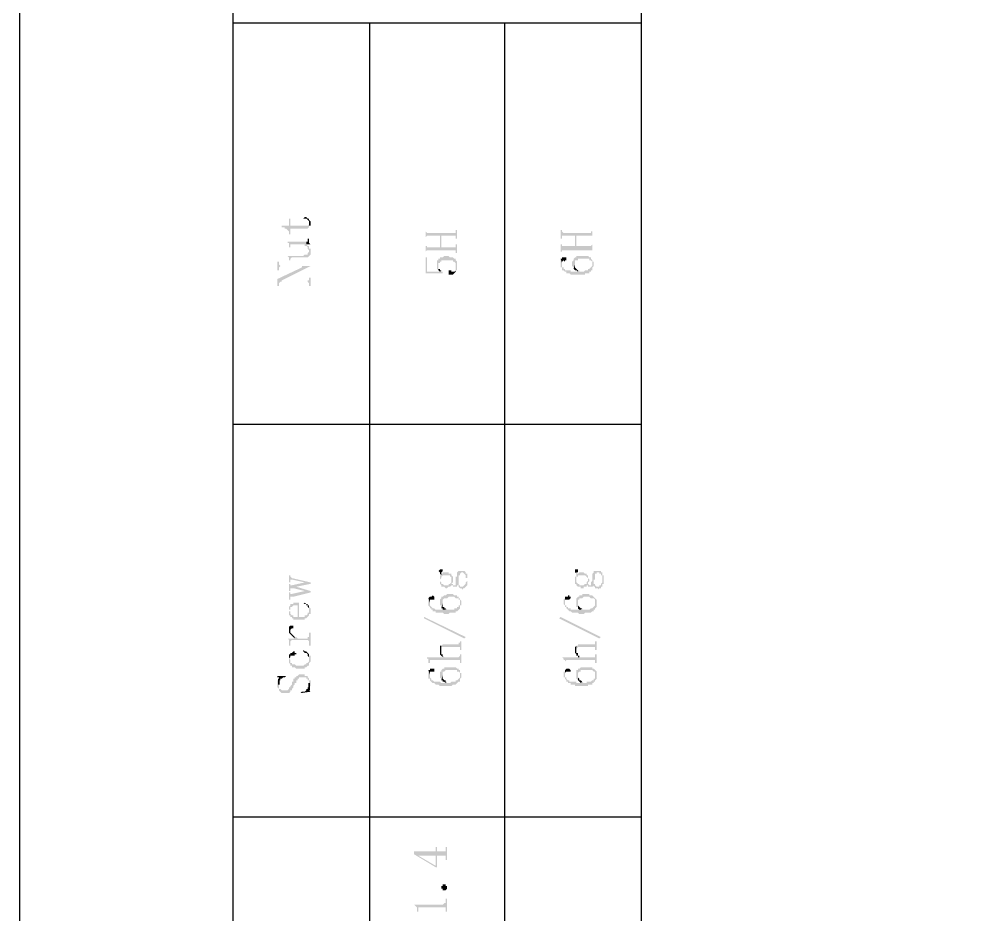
# Model space of a CAD drawing. Header units: millimetres. Extents: x 1399 to 2555, y 1196 to 1555.
# Drawn here: x 1666.65 to 1697.02, y 1414.84 to 1442.93 of the extents above; entities that cross this region are included whole.
import ezdxf

# ---------------------------------------------------------------- set-up
doc = ezdxf.new("R2010")
doc.units = ezdxf.units.MM

msp = doc.modelspace()

# ---------------------------------------------------------------- hatches: boundary and pattern name
at = {"transparency": 33554559}
for points in [[(1674.8906, 1436.45703), (1674.8906, 1436.4119), (1674.98087, 1436.4119), (1674.98087, 1436.36676), (1675.026, 1436.36676), (1675.07113, 1436.32163), (1675.07113, 1436.32163), (1675.11626, 1436.2765), (1675.11626, 1436.18624), (1675.16139, 1436.18624), (1675.16139, 1436.36676), (1675.70298, 1436.36676), (1675.74811, 1436.4119), (1675.74811, 1436.54729), (1675.74811, 1436.50216), (1675.74811, 1436.50216), (1675.70298, 1436.45703), (1675.16139, 1436.45703), (1675.16139, 1436.68269), (1675.11626, 1436.68269), (1675.11626, 1436.45703)], [(1675.56758, 1436.68269), (1675.65785, 1436.68269), (1675.70298, 1436.63756), (1675.70298, 1436.63756), (1675.74811, 1436.59242), (1675.74811, 1436.4119), (1675.74811, 1436.45703), (1675.79325, 1436.45703), (1675.79325, 1436.54729), (1675.79325, 1436.59242), (1675.74811, 1436.63756), (1675.74811, 1436.68269), (1675.70298, 1436.68269), (1675.65785, 1436.72782), (1675.61272, 1436.72782)], [(1679.40382, 1436.32163), (1679.40382, 1436.05084), (1679.40382, 1436.09597), (1679.40382, 1436.09597), (1679.44895, 1436.1411), (1679.85514, 1436.1411), (1679.85514, 1435.78005), (1679.90027, 1436.1411), (1680.35159, 1436.1411), (1680.35159, 1436.09597), (1680.35159, 1436.05084), (1680.39673, 1436.05084), (1680.39673, 1436.32163), (1680.35159, 1436.32163), (1680.35159, 1436.2765), (1680.35159, 1436.23137), (1679.44895, 1436.23137), (1679.40382, 1436.2765)], [(1683.64624, 1436.32163), (1683.64624, 1436.05084), (1683.69138, 1436.05084), (1683.69138, 1436.1411), (1684.09757, 1436.1411), (1684.09757, 1435.82518), (1684.1427, 1436.1411), (1684.63915, 1436.1411), (1684.63915, 1436.05084), (1684.63915, 1436.32163), (1684.63915, 1436.2765), (1684.59402, 1436.2765), (1684.59402, 1436.23137), (1683.73651, 1436.23137), (1683.69138, 1436.2765), (1683.69138, 1436.32163), (1683.69138, 1436.32163)], [(1675.65785, 1435.96057), (1675.65785, 1435.87031), (1675.79325, 1435.87031), (1675.74811, 1435.91544), (1675.74811, 1435.96057), (1675.74811, 1436.05084), (1675.70298, 1436.05084), (1675.70298, 1436.00571), (1675.70298, 1435.96057), (1675.70298, 1435.96057)], [(1679.40382, 1435.87031), (1679.40382, 1435.59952), (1679.40382, 1435.64465), (1679.40382, 1435.64465), (1679.44895, 1435.68978), (1680.35159, 1435.68978), (1680.35159, 1435.59952), (1680.39673, 1435.59952), (1680.39673, 1435.87031), (1680.35159, 1435.87031), (1680.35159, 1435.82518), (1680.35159, 1435.78005), (1679.90027, 1435.78005), (1679.90027, 1436.1411), (1679.85514, 1435.78005), (1679.44895, 1435.78005), (1679.44895, 1435.82518), (1679.40382, 1435.82518), (1679.40382, 1435.87031)], [(1683.64624, 1435.87031), (1683.64624, 1435.64465), (1683.69138, 1435.64465), (1683.69138, 1435.68978), (1684.63915, 1435.68978), (1684.63915, 1435.64465), (1684.63915, 1435.87031), (1684.63915, 1435.87031), (1684.59402, 1435.82518), (1684.1427, 1435.82518), (1684.1427, 1436.1411), (1684.09757, 1435.82518), (1683.69138, 1435.82518), (1683.69138, 1435.87031), (1683.69138, 1435.87031)], [(1675.07113, 1435.96057), (1675.07113, 1435.91544), (1675.11626, 1435.91544), (1675.11626, 1435.87031), (1675.11626, 1435.78005), (1675.16139, 1435.78005), (1675.16139, 1435.82518), (1675.16139, 1435.87031), (1675.61272, 1435.87031), (1675.61272, 1435.82518), (1675.65785, 1435.82518), (1675.70298, 1435.78005), (1675.70298, 1435.73491), (1675.70298, 1435.73491), (1675.74811, 1435.68978), (1675.74811, 1435.64465), (1675.74811, 1435.82518), (1675.70298, 1435.82518), (1675.65785, 1435.87031), (1675.65785, 1435.96057)], [(1675.07113, 1435.50925), (1675.07113, 1435.50925), (1675.11626, 1435.46412), (1675.11626, 1435.41899), (1675.11626, 1435.37386), (1675.16139, 1435.37386), (1675.16139, 1435.41899), (1675.16139, 1435.41899), (1675.20653, 1435.46412), (1675.70298, 1435.46412), (1675.74811, 1435.50925), (1675.74811, 1435.50925), (1675.79325, 1435.55438), (1675.79325, 1435.64465), (1675.79325, 1435.73491), (1675.74811, 1435.73491), (1675.74811, 1435.78005), (1675.74811, 1435.82518), (1675.74811, 1435.64465), (1675.74811, 1435.64465), (1675.70298, 1435.59952), (1675.70298, 1435.55438), (1675.61272, 1435.55438), (1675.56758, 1435.50925)], [(1679.40382, 1435.46412), (1679.40382, 1434.96767), (1679.94541, 1434.96767), (1679.94541, 1435.0128), (1679.90027, 1435.0128), (1679.90027, 1435.05793), (1679.85514, 1435.0128), (1679.44895, 1435.0128), (1679.44895, 1435.46412)], [(1679.76488, 1435.23846), (1679.76488, 1435.19333), (1679.76488, 1435.10306), (1679.76488, 1435.10306), (1679.81001, 1435.05793), (1679.81001, 1435.23846), (1679.81001, 1435.28359), (1679.85514, 1435.28359), (1679.85514, 1435.32872), (1679.90027, 1435.32872), (1679.90027, 1435.37386), (1680.26133, 1435.37386), (1680.26133, 1435.32872), (1680.30646, 1435.32872), (1680.35159, 1435.28359), (1680.35159, 1435.23846), (1680.35159, 1435.05793), (1680.39673, 1435.05793), (1680.39673, 1435.1482), (1680.39673, 1435.23846), (1680.39673, 1435.32872), (1680.39673, 1435.32872), (1680.35159, 1435.37386), (1680.35159, 1435.41899), (1680.30646, 1435.41899), (1680.26133, 1435.46412), (1680.17107, 1435.46412), (1680.12593, 1435.50925), (1679.99054, 1435.50925), (1679.94541, 1435.46412), (1679.85514, 1435.46412), (1679.85514, 1435.41899), (1679.81001, 1435.41899), (1679.81001, 1435.37386), (1679.76488, 1435.37386), (1679.76488, 1435.28359), (1679.76488, 1435.28359)], [(1683.64624, 1435.41899), (1683.69138, 1435.28359), (1683.69138, 1435.32872), (1683.69138, 1435.32872), (1683.73651, 1435.37386), (1683.73651, 1435.37386), (1683.78164, 1435.32872), (1683.78164, 1435.37386), (1683.82677, 1435.37386), (1683.82677, 1435.41899), (1683.82677, 1435.46412), (1683.69138, 1435.46412), (1683.69138, 1435.41899)], [(1683.64624, 1435.28359), (1683.64624, 1435.19333), (1683.64624, 1435.1482), (1683.69138, 1435.1482), (1683.69138, 1435.05793), (1683.73651, 1435.05793), (1683.78164, 1435.0128), (1683.82677, 1435.0128), (1683.82677, 1434.96767), (1683.91704, 1434.96767), (1683.96217, 1434.92253), (1684.41349, 1434.92253), (1684.41349, 1434.96767), (1684.54889, 1434.96767), (1684.54889, 1435.0128), (1684.59402, 1435.0128), (1684.59402, 1435.05793), (1684.63915, 1435.05793), (1684.63915, 1435.23846), (1684.63915, 1435.19333), (1684.63915, 1435.19333), (1684.59402, 1435.1482), (1684.59402, 1435.1482), (1684.54889, 1435.10306), (1684.50375, 1435.10306), (1684.50375, 1435.05793), (1684.41349, 1435.05793), (1684.36836, 1435.0128), (1684.23296, 1435.0128), (1684.23296, 1435.05793), (1684.18783, 1435.05793), (1684.18783, 1435.0128), (1683.96217, 1435.0128), (1683.96217, 1435.05793), (1683.78164, 1435.05793), (1683.78164, 1435.10306), (1683.73651, 1435.10306), (1683.73651, 1435.1482), (1683.69138, 1435.1482), (1683.69138, 1435.23846), (1683.69138, 1435.28359), (1683.64624, 1435.41899), (1683.64624, 1435.32872), (1683.64624, 1435.32872)], [(1684.0073, 1435.23846), (1684.0073, 1435.19333), (1684.0073, 1435.19333), (1684.05243, 1435.1482), (1684.05243, 1435.10306), (1684.05243, 1435.10306), (1684.09757, 1435.23846), (1684.09757, 1435.28359), (1684.09757, 1435.37386), (1684.18783, 1435.37386), (1684.18783, 1435.41899), (1684.54889, 1435.41899), (1684.54889, 1435.37386), (1684.59402, 1435.37386), (1684.63915, 1435.32872), (1684.63915, 1435.28359), (1684.63915, 1435.10306), (1684.63915, 1435.1482), (1684.68428, 1435.19333), (1684.68428, 1435.23846), (1684.68428, 1435.32872), (1684.63915, 1435.32872), (1684.63915, 1435.37386), (1684.63915, 1435.37386), (1684.59402, 1435.41899), (1684.59402, 1435.46412), (1684.54889, 1435.46412), (1684.50375, 1435.50925), (1684.1427, 1435.50925), (1684.1427, 1435.46412), (1684.09757, 1435.46412), (1684.05243, 1435.41899), (1684.05243, 1435.37386), (1684.0073, 1435.32872), (1684.0073, 1435.28359)], [(1674.75521, 1435.32872), (1674.75521, 1435.05793), (1674.80034, 1435.05793), (1674.80034, 1435.1482), (1674.80034, 1435.1482), (1674.84547, 1435.19333), (1675.52245, 1435.19333), (1675.52245, 1435.1482), (1675.79325, 1435.19333), (1674.84547, 1435.19333), (1674.80034, 1435.23846), (1674.80034, 1435.32872)], [(1674.75521, 1434.78714), (1674.75521, 1434.56148), (1674.80034, 1434.56148), (1674.80034, 1434.65174), (1674.80034, 1434.65174), (1674.84547, 1434.69687), (1674.8906, 1434.74201), (1675.79325, 1435.19333), (1675.52245, 1435.1482)], [(1679.81001, 1435.05793), (1679.81001, 1435.05793), (1679.85514, 1435.0128), (1679.85514, 1435.0128), (1679.90027, 1435.05793), (1679.85514, 1435.05793), (1679.85514, 1435.10306), (1679.81001, 1435.10306), (1679.81001, 1435.19333), (1679.81001, 1435.19333)], [(1680.12593, 1434.96767), (1680.12593, 1434.92253), (1680.26133, 1434.92253), (1680.30646, 1434.96767), (1680.30646, 1434.96767), (1680.35159, 1435.0128), (1680.35159, 1435.19333), (1680.35159, 1435.1482), (1680.35159, 1435.05793), (1680.35159, 1435.05793), (1680.30646, 1435.0128), (1680.2162, 1435.0128), (1680.2162, 1435.05793), (1680.12593, 1435.05793), (1680.12593, 1435.0128)], [(1684.05243, 1435.10306), (1684.09757, 1435.05793), (1684.1427, 1435.05793), (1684.18783, 1435.0128), (1684.18783, 1435.05793), (1684.18783, 1435.05793), (1684.1427, 1435.10306), (1684.1427, 1435.10306), (1684.09757, 1435.1482), (1684.09757, 1435.23846), (1684.09757, 1435.23846)], [(1674.84547, 1434.69687), (1675.70298, 1434.69687), (1675.74811, 1434.65174), (1675.74811, 1434.56148), (1675.79325, 1434.56148), (1675.79325, 1434.83227), (1675.74811, 1434.83227), (1675.74811, 1434.74201), (1675.70298, 1434.74201), (1675.70298, 1434.69687), (1674.8906, 1434.69687), (1674.8906, 1434.74201)], [(1675.11626, 1425.48991), (1675.11626, 1425.26425), (1675.16139, 1425.26425), (1675.16139, 1425.30938), (1675.16139, 1425.35451), (1675.20653, 1425.35451), (1675.61272, 1425.26425), (1675.61272, 1425.26425), (1675.79325, 1425.21912), (1675.79325, 1425.26425), (1675.20653, 1425.39965), (1675.20653, 1425.39965), (1675.16139, 1425.44478), (1675.16139, 1425.48991)], [(1679.81001, 1425.62531), (1679.81001, 1425.62531), (1679.85514, 1425.58017), (1679.85514, 1425.53504), (1679.90027, 1425.48991), (1679.90027, 1425.58017), (1679.90027, 1425.58017), (1679.94541, 1425.62531), (1679.94541, 1425.67044), (1679.85514, 1425.67044)], [(1679.85514, 1425.21912), (1679.90027, 1425.17398), (1679.90027, 1425.12885), (1679.99054, 1425.12885), (1680.03567, 1425.08372), (1680.0808, 1425.08372), (1680.12593, 1425.12885), (1680.17107, 1425.12885), (1680.2162, 1425.17398), (1680.26133, 1425.17398), (1680.26133, 1425.12885), (1680.39673, 1425.12885), (1680.39673, 1425.17398), (1680.44186, 1425.17398), (1680.44186, 1425.12885), (1680.44186, 1425.12885), (1680.48699, 1425.08372), (1680.53212, 1425.08372), (1680.57726, 1425.03859), (1680.57726, 1425.08372), (1680.62239, 1425.08372), (1680.66752, 1425.12885), (1680.66752, 1425.12885), (1680.71265, 1425.17398), (1680.71265, 1425.21912), (1680.71265, 1425.35451), (1680.71265, 1425.39965), (1680.71265, 1425.48991), (1680.71265, 1425.53504), (1680.71265, 1425.35451), (1680.71265, 1425.30938), (1680.66752, 1425.26425), (1680.66752, 1425.21912), (1680.66752, 1425.21912), (1680.62239, 1425.17398), (1680.62239, 1425.17398), (1680.57726, 1425.12885), (1680.48699, 1425.12885), (1680.48699, 1425.17398), (1680.44186, 1425.17398), (1680.44186, 1425.21912), (1680.44186, 1425.62531), (1680.39673, 1425.58017), (1680.39673, 1425.48991), (1680.39673, 1425.44478), (1680.35159, 1425.44478), (1680.35159, 1425.35451), (1680.35159, 1425.30938), (1680.35159, 1425.21912), (1680.35159, 1425.17398), (1680.26133, 1425.17398), (1680.26133, 1425.21912), (1680.2162, 1425.21912), (1680.2162, 1425.35451), (1680.2162, 1425.30938), (1680.2162, 1425.26425), (1680.2162, 1425.26425), (1680.17107, 1425.21912), (1680.12593, 1425.21912), (1680.12593, 1425.17398), (1679.99054, 1425.17398), (1679.94541, 1425.21912), (1679.90027, 1425.21912), (1679.90027, 1425.26425), (1679.90027, 1425.26425), (1679.85514, 1425.30938), (1679.85514, 1425.35451)], [(1679.85514, 1425.35451), (1679.85514, 1425.30938), (1679.85514, 1425.21912), (1679.85514, 1425.35451), (1679.85514, 1425.35451), (1679.90027, 1425.39965), (1679.90027, 1425.44478), (1679.90027, 1425.44478), (1679.94541, 1425.48991), (1680.17107, 1425.48991), (1680.17107, 1425.44478), (1680.2162, 1425.44478), (1680.2162, 1425.35451), (1680.2162, 1425.21912), (1680.26133, 1425.26425), (1680.26133, 1425.35451), (1680.26133, 1425.44478), (1680.26133, 1425.44478), (1680.2162, 1425.48991), (1680.2162, 1425.53504), (1680.12593, 1425.53504), (1680.12593, 1425.58017), (1679.94541, 1425.58017), (1679.94541, 1425.53504), (1679.90027, 1425.53504), (1679.90027, 1425.58017), (1679.90027, 1425.48991), (1679.85514, 1425.48991), (1679.85514, 1425.44478)], [(1680.44186, 1425.62531), (1680.44186, 1425.21912), (1680.44186, 1425.26425), (1680.44186, 1425.35451), (1680.44186, 1425.39965), (1680.44186, 1425.48991), (1680.48699, 1425.48991), (1680.48699, 1425.53504), (1680.48699, 1425.53504), (1680.53212, 1425.58017), (1680.57726, 1425.58017), (1680.62239, 1425.53504), (1680.62239, 1425.53504), (1680.66752, 1425.48991), (1680.66752, 1425.39965), (1680.71265, 1425.39965), (1680.71265, 1425.35451), (1680.71265, 1425.53504), (1680.66752, 1425.53504), (1680.66752, 1425.58017), (1680.66752, 1425.58017), (1680.62239, 1425.62531)], [(1684.09757, 1425.62531), (1684.09757, 1425.58017), (1684.09757, 1425.58017), (1684.1427, 1425.53504), (1684.1427, 1425.48991), (1684.1427, 1425.58017), (1684.18783, 1425.58017), (1684.18783, 1425.62531), (1684.18783, 1425.67044), (1684.09757, 1425.67044)], [(1684.09757, 1425.35451), (1684.09757, 1425.30938), (1684.09757, 1425.21912), (1684.1427, 1425.21912), (1684.1427, 1425.35451), (1684.1427, 1425.44478), (1684.18783, 1425.44478), (1684.18783, 1425.48991), (1684.41349, 1425.48991), (1684.45862, 1425.44478), (1684.45862, 1425.44478), (1684.50375, 1425.39965), (1684.50375, 1425.35451), (1684.50375, 1425.21912), (1684.50375, 1425.26425), (1684.50375, 1425.26425), (1684.54889, 1425.30938), (1684.54889, 1425.35451), (1684.54889, 1425.35451), (1684.50375, 1425.39965), (1684.50375, 1425.44478), (1684.50375, 1425.48991), (1684.45862, 1425.48991), (1684.45862, 1425.53504), (1684.41349, 1425.53504), (1684.36836, 1425.58017), (1684.23296, 1425.58017), (1684.18783, 1425.53504), (1684.1427, 1425.53504), (1684.1427, 1425.58017), (1684.1427, 1425.48991), (1684.1427, 1425.44478), (1684.09757, 1425.44478)], [(1684.1427, 1425.21912), (1684.1427, 1425.17398), (1684.1427, 1425.17398), (1684.18783, 1425.12885), (1684.27809, 1425.12885), (1684.27809, 1425.08372), (1684.36836, 1425.08372), (1684.36836, 1425.12885), (1684.45862, 1425.12885), (1684.45862, 1425.17398), (1684.50375, 1425.17398), (1684.50375, 1425.12885), (1684.63915, 1425.12885), (1684.68428, 1425.17398), (1684.68428, 1425.12885), (1684.72942, 1425.12885), (1684.72942, 1425.08372), (1684.81968, 1425.08372), (1684.81968, 1425.03859), (1684.86481, 1425.08372), (1684.90994, 1425.08372), (1684.90994, 1425.12885), (1684.95508, 1425.12885), (1684.95508, 1425.17398), (1684.95508, 1425.21912), (1685.00021, 1425.21912), (1685.00021, 1425.35451), (1685.00021, 1425.39965), (1685.00021, 1425.48991), (1684.95508, 1425.48991), (1684.95508, 1425.53504), (1684.95508, 1425.35451), (1684.95508, 1425.26425), (1684.95508, 1425.26425), (1684.90994, 1425.21912), (1684.90994, 1425.17398), (1684.86481, 1425.17398), (1684.86481, 1425.12885), (1684.77455, 1425.12885), (1684.72942, 1425.17398), (1684.72942, 1425.21912), (1684.68428, 1425.21912), (1684.68428, 1425.62531), (1684.68428, 1425.58017), (1684.68428, 1425.58017), (1684.63915, 1425.53504), (1684.63915, 1425.48991), (1684.63915, 1425.44478), (1684.63915, 1425.35451), (1684.63915, 1425.30938), (1684.63915, 1425.30938), (1684.59402, 1425.26425), (1684.59402, 1425.21912), (1684.59402, 1425.17398), (1684.54889, 1425.17398), (1684.50375, 1425.21912), (1684.50375, 1425.35451), (1684.50375, 1425.30938), (1684.50375, 1425.30938), (1684.45862, 1425.26425), (1684.45862, 1425.21912), (1684.41349, 1425.21912), (1684.36836, 1425.17398), (1684.23296, 1425.17398), (1684.23296, 1425.21912), (1684.18783, 1425.21912), (1684.1427, 1425.26425), (1684.1427, 1425.35451)], [(1684.68428, 1425.62531), (1684.68428, 1425.21912), (1684.68428, 1425.26425), (1684.68428, 1425.35451), (1684.72942, 1425.35451), (1684.72942, 1425.39965), (1684.72942, 1425.48991), (1684.72942, 1425.53504), (1684.77455, 1425.53504), (1684.77455, 1425.58017), (1684.86481, 1425.58017), (1684.86481, 1425.53504), (1684.90994, 1425.53504), (1684.90994, 1425.48991), (1684.95508, 1425.48991), (1684.95508, 1425.39965), (1684.95508, 1425.35451), (1684.95508, 1425.53504), (1684.95508, 1425.58017), (1684.90994, 1425.58017), (1684.90994, 1425.62531), (1684.72942, 1425.62531)], [(1675.11626, 1425.21912), (1675.11626, 1424.99346), (1675.16139, 1424.99346), (1675.16139, 1425.03859), (1675.16139, 1425.08372), (1675.25166, 1425.08372), (1675.34192, 1425.12885), (1675.79325, 1425.21912), (1675.61272, 1425.26425), (1675.20653, 1425.17398), (1675.16139, 1425.17398), (1675.16139, 1425.21912), (1675.16139, 1425.21912)], [(1675.25166, 1425.08372), (1675.61272, 1424.99346), (1675.61272, 1424.99346), (1675.79325, 1424.94832), (1675.79325, 1424.99346), (1675.34192, 1425.12885)], [(1675.11626, 1424.94832), (1675.11626, 1424.72266), (1675.16139, 1424.72266), (1675.16139, 1424.7678), (1675.16139, 1424.81293), (1675.25166, 1424.81293), (1675.79325, 1424.94832), (1675.61272, 1424.99346), (1675.20653, 1424.90319), (1675.16139, 1424.90319), (1675.16139, 1424.94832), (1675.16139, 1424.94832)], [(1679.49408, 1424.7678), (1679.53922, 1424.6324), (1679.53922, 1424.67753), (1679.53922, 1424.72266), (1679.67461, 1424.72266), (1679.67461, 1424.7678), (1679.67461, 1424.81293), (1679.67461, 1424.81293), (1679.62948, 1424.85806), (1679.62948, 1424.85806), (1679.58435, 1424.81293), (1679.53922, 1424.81293)], [(1679.85514, 1424.6324), (1679.85514, 1424.54213), (1679.90027, 1424.54213), (1679.90027, 1424.497), (1679.90027, 1424.45187), (1679.94541, 1424.6324), (1679.94541, 1424.72266), (1679.94541, 1424.72266), (1679.99054, 1424.7678), (1680.0808, 1424.7678), (1680.12593, 1424.81293), (1680.30646, 1424.81293), (1680.35159, 1424.7678), (1680.44186, 1424.7678), (1680.44186, 1424.72266), (1680.48699, 1424.72266), (1680.48699, 1424.6324), (1680.48699, 1424.45187), (1680.48699, 1424.54213), (1680.53212, 1424.54213), (1680.53212, 1424.6324), (1680.53212, 1424.67753), (1680.53212, 1424.67753), (1680.48699, 1424.72266), (1680.48699, 1424.7678), (1680.44186, 1424.7678), (1680.44186, 1424.81293), (1680.39673, 1424.81293), (1680.39673, 1424.85806), (1680.30646, 1424.85806), (1680.26133, 1424.90319), (1680.0808, 1424.90319), (1680.03567, 1424.85806), (1679.99054, 1424.85806), (1679.94541, 1424.81293), (1679.90027, 1424.81293), (1679.90027, 1424.7678), (1679.90027, 1424.7678), (1679.85514, 1424.72266), (1679.85514, 1424.67753), (1679.85514, 1424.67753)], [(1683.78164, 1424.7678), (1683.78164, 1424.6324), (1683.78164, 1424.67753), (1683.78164, 1424.72266), (1683.91704, 1424.72266), (1683.96217, 1424.7678), (1683.96217, 1424.81293), (1683.91704, 1424.81293), (1683.91704, 1424.85806), (1683.8719, 1424.85806), (1683.8719, 1424.81293), (1683.78164, 1424.81293)], [(1684.1427, 1424.6324), (1684.1427, 1424.54213), (1684.1427, 1424.497), (1684.18783, 1424.497), (1684.18783, 1424.45187), (1684.18783, 1424.6324), (1684.18783, 1424.72266), (1684.23296, 1424.72266), (1684.23296, 1424.7678), (1684.32323, 1424.7678), (1684.36836, 1424.81293), (1684.54889, 1424.81293), (1684.59402, 1424.7678), (1684.68428, 1424.7678), (1684.72942, 1424.72266), (1684.72942, 1424.6324), (1684.72942, 1424.45187), (1684.77455, 1424.497), (1684.77455, 1424.54213), (1684.77455, 1424.6324), (1684.77455, 1424.67753), (1684.77455, 1424.72266), (1684.77455, 1424.72266), (1684.72942, 1424.7678), (1684.72942, 1424.7678), (1684.68428, 1424.81293), (1684.68428, 1424.81293), (1684.63915, 1424.85806), (1684.54889, 1424.85806), (1684.54889, 1424.90319), (1684.32323, 1424.90319), (1684.32323, 1424.85806), (1684.23296, 1424.85806), (1684.23296, 1424.81293), (1684.18783, 1424.81293), (1684.1427, 1424.7678), (1684.1427, 1424.67753), (1684.1427, 1424.67753)], [(1675.11626, 1424.497), (1675.11626, 1424.36161), (1675.11626, 1424.40674), (1675.16139, 1424.40674), (1675.16139, 1424.45187), (1675.16139, 1424.497), (1675.20653, 1424.497), (1675.25166, 1424.54213), (1675.38706, 1424.54213), (1675.38706, 1424.18108), (1675.43219, 1424.09081), (1675.61272, 1424.09081), (1675.61272, 1424.13595), (1675.65785, 1424.13595), (1675.70298, 1424.18108), (1675.70298, 1424.18108), (1675.74811, 1424.22621), (1675.74811, 1424.27134), (1675.79325, 1424.27134), (1675.79325, 1424.36161), (1675.79325, 1424.40674), (1675.79325, 1424.45187), (1675.74811, 1424.497), (1675.74811, 1424.54213), (1675.74811, 1424.40674), (1675.74811, 1424.31647), (1675.70298, 1424.31647), (1675.70298, 1424.27134), (1675.70298, 1424.27134), (1675.65785, 1424.22621), (1675.61272, 1424.22621), (1675.61272, 1424.18108), (1675.43219, 1424.18108), (1675.43219, 1424.6324), (1675.25166, 1424.6324), (1675.25166, 1424.58727), (1675.16139, 1424.58727), (1675.16139, 1424.54213), (1675.16139, 1424.54213)], [(1675.11626, 1424.36161), (1675.11626, 1424.27134), (1675.11626, 1424.22621), (1675.16139, 1424.22621), (1675.16139, 1424.18108), (1675.20653, 1424.18108), (1675.20653, 1424.13595), (1675.25166, 1424.13595), (1675.25166, 1424.09081), (1675.43219, 1424.09081), (1675.38706, 1424.18108), (1675.25166, 1424.18108), (1675.25166, 1424.22621), (1675.20653, 1424.22621), (1675.16139, 1424.27134), (1675.16139, 1424.36161), (1675.11626, 1424.36161), (1675.11626, 1424.497), (1675.11626, 1424.45187), (1675.11626, 1424.40674)], [(1675.56758, 1424.58727), (1675.65785, 1424.58727), (1675.65785, 1424.54213), (1675.70298, 1424.54213), (1675.70298, 1424.497), (1675.70298, 1424.497), (1675.74811, 1424.45187), (1675.74811, 1424.40674), (1675.74811, 1424.54213), (1675.70298, 1424.54213), (1675.70298, 1424.58727), (1675.65785, 1424.58727), (1675.61272, 1424.6324), (1675.61272, 1424.6324)], [(1679.49408, 1424.67753), (1679.49408, 1424.58727), (1679.49408, 1424.54213), (1679.49408, 1424.54213), (1679.53922, 1424.497), (1679.53922, 1424.45187), (1679.58435, 1424.45187), (1679.58435, 1424.40674), (1679.62948, 1424.40674), (1679.62948, 1424.36161), (1679.71974, 1424.36161), (1679.71974, 1424.31647), (1679.94541, 1424.31647), (1679.99054, 1424.27134), (1680.12593, 1424.27134), (1680.17107, 1424.31647), (1680.35159, 1424.31647), (1680.35159, 1424.36161), (1680.39673, 1424.36161), (1680.44186, 1424.40674), (1680.44186, 1424.40674), (1680.48699, 1424.45187), (1680.48699, 1424.6324), (1680.48699, 1424.58727), (1680.48699, 1424.54213), (1680.44186, 1424.54213), (1680.44186, 1424.497), (1680.39673, 1424.497), (1680.39673, 1424.45187), (1680.30646, 1424.45187), (1680.30646, 1424.40674), (1680.0808, 1424.40674), (1680.03567, 1424.45187), (1680.03567, 1424.40674), (1679.71974, 1424.40674), (1679.67461, 1424.45187), (1679.62948, 1424.45187), (1679.58435, 1424.497), (1679.58435, 1424.497), (1679.53922, 1424.54213), (1679.53922, 1424.6324), (1679.53922, 1424.6324), (1679.49408, 1424.7678)], [(1679.90027, 1424.45187), (1679.94541, 1424.45187), (1679.94541, 1424.40674), (1680.03567, 1424.40674), (1680.03567, 1424.45187), (1679.99054, 1424.45187), (1679.99054, 1424.497), (1679.94541, 1424.497), (1679.94541, 1424.58727), (1679.94541, 1424.6324)], [(1683.73651, 1424.67753), (1683.73651, 1424.58727), (1683.73651, 1424.58727), (1683.78164, 1424.54213), (1683.78164, 1424.497), (1683.82677, 1424.497), (1683.82677, 1424.45187), (1683.82677, 1424.45187), (1683.8719, 1424.40674), (1683.8719, 1424.40674), (1683.91704, 1424.36161), (1683.96217, 1424.36161), (1684.0073, 1424.31647), (1684.18783, 1424.31647), (1684.23296, 1424.27134), (1684.36836, 1424.27134), (1684.41349, 1424.31647), (1684.59402, 1424.31647), (1684.63915, 1424.36161), (1684.68428, 1424.36161), (1684.68428, 1424.40674), (1684.72942, 1424.40674), (1684.72942, 1424.45187), (1684.72942, 1424.6324), (1684.72942, 1424.58727), (1684.72942, 1424.54213), (1684.72942, 1424.54213), (1684.68428, 1424.497), (1684.68428, 1424.497), (1684.63915, 1424.45187), (1684.59402, 1424.45187), (1684.54889, 1424.40674), (1684.32323, 1424.40674), (1684.32323, 1424.45187), (1684.27809, 1424.40674), (1683.96217, 1424.40674), (1683.96217, 1424.45187), (1683.8719, 1424.45187), (1683.8719, 1424.497), (1683.82677, 1424.497), (1683.82677, 1424.54213), (1683.78164, 1424.54213), (1683.78164, 1424.6324), (1683.78164, 1424.7678), (1683.78164, 1424.7678), (1683.73651, 1424.72266)], [(1684.18783, 1424.45187), (1684.18783, 1424.45187), (1684.23296, 1424.40674), (1684.27809, 1424.40674), (1684.32323, 1424.45187), (1684.27809, 1424.45187), (1684.23296, 1424.497), (1684.23296, 1424.497), (1684.18783, 1424.54213), (1684.18783, 1424.58727), (1684.18783, 1424.6324)], [(1680.66752, 1423.54923), (1680.62239, 1423.50409), (1679.35869, 1424.13595), (1679.35869, 1424.18108)], [(1684.90994, 1423.54923), (1684.86481, 1423.50409), (1683.60111, 1424.13595), (1683.64624, 1424.18108)], [(1675.11626, 1423.77489), (1675.11626, 1423.72976), (1675.11626, 1423.68462), (1675.16139, 1423.63949), (1675.16139, 1423.77489), (1675.16139, 1423.77489), (1675.20653, 1423.82002), (1675.25166, 1423.82002), (1675.25166, 1423.86515), (1675.25166, 1423.91028), (1675.16139, 1423.91028), (1675.11626, 1423.86515), (1675.11626, 1423.82002)], [(1675.07113, 1423.50409), (1675.07113, 1423.50409), (1675.11626, 1423.45896), (1675.11626, 1423.41383), (1675.11626, 1423.32357), (1675.11626, 1423.27843), (1675.16139, 1423.27843), (1675.16139, 1423.41383), (1675.16139, 1423.41383), (1675.20653, 1423.45896), (1675.70298, 1423.45896), (1675.74811, 1423.41383), (1675.74811, 1423.27843), (1675.79325, 1423.27843), (1675.79325, 1423.68462), (1675.74811, 1423.68462), (1675.74811, 1423.54923), (1675.70298, 1423.54923), (1675.70298, 1423.50409), (1675.38706, 1423.50409), (1675.34192, 1423.54923), (1675.29679, 1423.54923), (1675.29679, 1423.50409)], [(1675.16139, 1423.63949), (1675.16139, 1423.63949), (1675.20653, 1423.59436), (1675.20653, 1423.59436), (1675.25166, 1423.54923), (1675.25166, 1423.54923), (1675.29679, 1423.50409), (1675.29679, 1423.54923), (1675.29679, 1423.54923), (1675.25166, 1423.59436), (1675.25166, 1423.59436), (1675.20653, 1423.63949), (1675.20653, 1423.63949), (1675.16139, 1423.68462), (1675.16139, 1423.72976), (1675.16139, 1423.77489)], [(1679.85514, 1423.14304), (1679.85514, 1423.09791), (1679.85514, 1423.00764), (1679.85514, 1423.00764), (1679.90027, 1422.96251), (1679.90027, 1422.96251), (1679.94541, 1422.91738), (1679.94541, 1422.96251), (1679.94541, 1423.00764), (1679.90027, 1423.00764), (1679.90027, 1423.05277), (1679.90027, 1423.27843), (1679.85514, 1423.27843), (1679.85514, 1423.2333), (1679.85514, 1423.18817)], [(1679.90027, 1423.27843), (1679.90027, 1423.14304), (1679.90027, 1423.18817), (1679.90027, 1423.2333), (1680.48699, 1423.2333), (1680.48699, 1423.14304), (1680.53212, 1423.14304), (1680.53212, 1423.41383), (1680.48699, 1423.41383), (1680.48699, 1423.3687), (1680.44186, 1423.3687), (1680.44186, 1423.32357), (1679.94541, 1423.32357)], [(1684.09757, 1423.14304), (1684.09757, 1423.09791), (1684.09757, 1423.05277), (1684.1427, 1423.00764), (1684.1427, 1422.96251), (1684.18783, 1422.96251), (1684.18783, 1422.91738), (1684.23296, 1422.91738), (1684.23296, 1422.96251), (1684.18783, 1422.96251), (1684.18783, 1423.00764), (1684.18783, 1423.05277), (1684.1427, 1423.05277), (1684.1427, 1423.27843), (1684.1427, 1423.27843), (1684.09757, 1423.2333), (1684.09757, 1423.18817)], [(1684.1427, 1423.27843), (1684.1427, 1423.14304), (1684.1427, 1423.18817), (1684.1427, 1423.18817), (1684.18783, 1423.2333), (1684.72942, 1423.2333), (1684.72942, 1423.14304), (1684.77455, 1423.14304), (1684.77455, 1423.41383), (1684.72942, 1423.41383), (1684.72942, 1423.3687), (1684.72942, 1423.32357), (1684.18783, 1423.32357), (1684.18783, 1423.27843)], [(1675.11626, 1422.87224), (1675.11626, 1422.78198), (1675.11626, 1422.73685), (1675.11626, 1422.87224), (1675.11626, 1422.87224), (1675.16139, 1422.91738), (1675.16139, 1422.96251), (1675.29679, 1422.96251), (1675.29679, 1423.00764), (1675.34192, 1423.00764), (1675.34192, 1423.05277), (1675.29679, 1423.05277), (1675.29679, 1423.09791), (1675.25166, 1423.09791), (1675.20653, 1423.05277), (1675.16139, 1423.05277), (1675.16139, 1423.00764), (1675.11626, 1423.00764), (1675.11626, 1422.91738), (1675.11626, 1422.91738)], [(1675.11626, 1422.73685), (1675.16139, 1422.69172), (1675.16139, 1422.64658), (1675.20653, 1422.64658), (1675.20653, 1422.60145), (1675.29679, 1422.60145), (1675.34192, 1422.55632), (1675.61272, 1422.55632), (1675.61272, 1422.60145), (1675.65785, 1422.60145), (1675.70298, 1422.64658), (1675.74811, 1422.64658), (1675.74811, 1422.69172), (1675.74811, 1422.73685), (1675.79325, 1422.78198), (1675.79325, 1422.87224), (1675.79325, 1422.96251), (1675.74811, 1422.96251), (1675.74811, 1423.00764), (1675.74811, 1422.87224), (1675.74811, 1422.82711), (1675.74811, 1422.78198), (1675.70298, 1422.73685), (1675.65785, 1422.73685), (1675.65785, 1422.69172), (1675.61272, 1422.69172), (1675.56758, 1422.64658), (1675.34192, 1422.64658), (1675.29679, 1422.69172), (1675.20653, 1422.69172), (1675.20653, 1422.73685), (1675.16139, 1422.73685), (1675.16139, 1422.78198), (1675.16139, 1422.82711), (1675.11626, 1422.87224)], [(1675.56758, 1423.09791), (1675.56758, 1423.09791), (1675.61272, 1423.05277), (1675.65785, 1423.05277), (1675.70298, 1423.00764), (1675.70298, 1422.96251), (1675.74811, 1422.91738), (1675.74811, 1422.87224), (1675.74811, 1423.00764), (1675.70298, 1423.05277), (1675.70298, 1423.05277), (1675.65785, 1423.09791), (1675.61272, 1423.09791), (1675.56758, 1423.14304)], [(1679.44895, 1422.91738), (1679.44895, 1422.87224), (1679.49408, 1422.87224), (1679.49408, 1422.82711), (1679.49408, 1422.73685), (1679.53922, 1422.73685), (1679.53922, 1422.78198), (1679.53922, 1422.82711), (1680.48699, 1422.82711), (1680.48699, 1422.73685), (1680.53212, 1422.73685), (1680.53212, 1423.00764), (1680.48699, 1423.00764), (1680.48699, 1422.96251), (1680.48699, 1422.96251), (1680.44186, 1422.91738), (1679.99054, 1422.91738), (1679.94541, 1422.96251), (1679.94541, 1422.91738)], [(1683.69138, 1422.91738), (1683.69138, 1422.91738), (1683.73651, 1422.87224), (1683.73651, 1422.82711), (1683.78164, 1422.82711), (1683.78164, 1422.73685), (1683.78164, 1422.78198), (1683.78164, 1422.78198), (1683.82677, 1422.82711), (1684.72942, 1422.82711), (1684.72942, 1422.73685), (1684.77455, 1422.73685), (1684.77455, 1423.00764), (1684.72942, 1423.00764), (1684.72942, 1422.96251), (1684.72942, 1422.91738), (1684.23296, 1422.91738), (1684.23296, 1422.96251), (1684.23296, 1422.91738)], [(1674.75521, 1422.05987), (1674.75521, 1421.9696), (1674.75521, 1421.9696), (1674.80034, 1421.92447), (1674.80034, 1421.87934), (1674.80034, 1421.87934), (1674.84547, 1421.8342), (1674.84547, 1421.8342), (1674.8906, 1421.78907), (1675.11626, 1421.78907), (1675.16139, 1421.8342), (1675.16139, 1421.87934), (1675.20653, 1421.87934), (1675.20653, 1421.92447), (1675.20653, 1421.92447), (1675.25166, 1421.9696), (1675.25166, 1422.01473), (1675.29679, 1422.05987), (1675.29679, 1422.105), (1675.34192, 1422.105), (1675.34192, 1422.19526), (1675.38706, 1422.19526), (1675.38706, 1422.24039), (1675.43219, 1422.24039), (1675.43219, 1422.28553), (1675.65785, 1422.28553), (1675.65785, 1422.24039), (1675.70298, 1422.24039), (1675.70298, 1422.19526), (1675.74811, 1422.19526), (1675.74811, 1422.105), (1675.74811, 1421.92447), (1675.74811, 1421.9696), (1675.79325, 1422.01473), (1675.79325, 1422.105), (1675.79325, 1422.19526), (1675.74811, 1422.19526), (1675.74811, 1422.24039), (1675.74811, 1422.24039), (1675.70298, 1422.28553), (1675.70298, 1422.33066), (1675.61272, 1422.33066), (1675.61272, 1422.37579), (1675.43219, 1422.37579), (1675.38706, 1422.33066), (1675.34192, 1422.33066), (1675.34192, 1422.28553), (1675.29679, 1422.28553), (1675.29679, 1422.24039), (1675.25166, 1422.24039), (1675.25166, 1422.15013), (1675.20653, 1422.15013), (1675.20653, 1422.05987), (1675.16139, 1422.01473), (1675.16139, 1421.9696), (1675.11626, 1421.9696), (1675.11626, 1421.92447), (1675.11626, 1421.92447), (1675.07113, 1421.87934), (1674.8906, 1421.87934), (1674.84547, 1421.92447), (1674.80034, 1421.92447), (1674.80034, 1422.01473), (1674.80034, 1422.19526), (1674.75521, 1422.19526), (1674.75521, 1422.105), (1674.75521, 1422.105)], [(1679.49408, 1422.51119), (1679.53922, 1422.37579), (1679.53922, 1422.42092), (1679.53922, 1422.46605), (1679.67461, 1422.46605), (1679.67461, 1422.51119), (1679.67461, 1422.55632), (1679.53922, 1422.55632), (1679.53922, 1422.51119)], [(1679.49408, 1422.37579), (1679.49408, 1422.28553), (1679.49408, 1422.24039), (1679.53922, 1422.24039), (1679.53922, 1422.19526), (1679.53922, 1422.19526), (1679.58435, 1422.15013), (1679.58435, 1422.15013), (1679.62948, 1422.105), (1679.67461, 1422.105), (1679.71974, 1422.05987), (1679.81001, 1422.05987), (1679.85514, 1422.01473), (1680.2162, 1422.01473), (1680.26133, 1422.05987), (1680.35159, 1422.05987), (1680.39673, 1422.105), (1680.39673, 1422.105), (1680.44186, 1422.15013), (1680.48699, 1422.15013), (1680.48699, 1422.33066), (1680.48699, 1422.28553), (1680.48699, 1422.28553), (1680.44186, 1422.24039), (1680.44186, 1422.24039), (1680.39673, 1422.19526), (1680.35159, 1422.19526), (1680.35159, 1422.15013), (1680.2162, 1422.15013), (1680.17107, 1422.105), (1680.0808, 1422.105), (1680.0808, 1422.15013), (1680.03567, 1422.15013), (1680.03567, 1422.105), (1679.90027, 1422.105), (1679.85514, 1422.15013), (1679.67461, 1422.15013), (1679.62948, 1422.19526), (1679.58435, 1422.19526), (1679.58435, 1422.24039), (1679.53922, 1422.28553), (1679.53922, 1422.33066), (1679.53922, 1422.37579), (1679.49408, 1422.51119), (1679.49408, 1422.46605), (1679.49408, 1422.42092)], [(1679.85514, 1422.37579), (1679.85514, 1422.28553), (1679.85514, 1422.28553), (1679.90027, 1422.24039), (1679.90027, 1422.19526), (1679.90027, 1422.19526), (1679.94541, 1422.37579), (1679.94541, 1422.42092), (1679.94541, 1422.46605), (1679.99054, 1422.46605), (1680.03567, 1422.51119), (1680.39673, 1422.51119), (1680.39673, 1422.46605), (1680.44186, 1422.46605), (1680.48699, 1422.42092), (1680.48699, 1422.19526), (1680.48699, 1422.24039), (1680.48699, 1422.24039), (1680.53212, 1422.28553), (1680.53212, 1422.37579), (1680.53212, 1422.42092), (1680.48699, 1422.42092), (1680.48699, 1422.51119), (1680.44186, 1422.51119), (1680.44186, 1422.55632), (1680.39673, 1422.55632), (1680.35159, 1422.60145), (1679.99054, 1422.60145), (1679.99054, 1422.55632), (1679.94541, 1422.55632), (1679.90027, 1422.51119), (1679.90027, 1422.46605), (1679.85514, 1422.46605)], [(1679.90027, 1422.19526), (1679.94541, 1422.19526), (1679.94541, 1422.15013), (1679.99054, 1422.15013), (1680.03567, 1422.105), (1680.03567, 1422.19526), (1679.99054, 1422.19526), (1679.94541, 1422.24039), (1679.94541, 1422.28553), (1679.94541, 1422.37579)], [(1683.73651, 1422.37579), (1683.73651, 1422.28553), (1683.78164, 1422.28553), (1683.78164, 1422.24039), (1683.78164, 1422.24039), (1683.82677, 1422.19526), (1683.82677, 1422.15013), (1683.8719, 1422.15013), (1683.8719, 1422.105), (1683.96217, 1422.105), (1683.96217, 1422.05987), (1684.09757, 1422.05987), (1684.09757, 1422.01473), (1684.50375, 1422.01473), (1684.50375, 1422.05987), (1684.63915, 1422.05987), (1684.63915, 1422.105), (1684.68428, 1422.105), (1684.68428, 1422.15013), (1684.72942, 1422.15013), (1684.72942, 1422.33066), (1684.72942, 1422.28553), (1684.72942, 1422.24039), (1684.68428, 1422.24039), (1684.68428, 1422.19526), (1684.63915, 1422.19526), (1684.59402, 1422.15013), (1684.45862, 1422.15013), (1684.45862, 1422.105), (1684.36836, 1422.105), (1684.32323, 1422.15013), (1684.32323, 1422.15013), (1684.27809, 1422.105), (1684.1427, 1422.105), (1684.1427, 1422.15013), (1683.91704, 1422.15013), (1683.91704, 1422.19526), (1683.8719, 1422.19526), (1683.82677, 1422.24039), (1683.82677, 1422.28553), (1683.78164, 1422.28553), (1683.78164, 1422.33066), (1683.78164, 1422.51119), (1683.78164, 1422.46605), (1683.73651, 1422.46605), (1683.73651, 1422.42092)], [(1683.78164, 1422.51119), (1683.78164, 1422.37579), (1683.78164, 1422.42092), (1683.78164, 1422.42092), (1683.82677, 1422.46605), (1683.96217, 1422.46605), (1683.96217, 1422.51119), (1683.96217, 1422.51119), (1683.91704, 1422.55632), (1683.82677, 1422.55632)], [(1684.1427, 1422.37579), (1684.1427, 1422.28553), (1684.1427, 1422.24039), (1684.1427, 1422.24039), (1684.18783, 1422.19526), (1684.18783, 1422.37579), (1684.18783, 1422.42092), (1684.18783, 1422.42092), (1684.23296, 1422.46605), (1684.27809, 1422.46605), (1684.27809, 1422.51119), (1684.63915, 1422.51119), (1684.68428, 1422.46605), (1684.72942, 1422.46605), (1684.72942, 1422.42092), (1684.72942, 1422.19526), (1684.77455, 1422.24039), (1684.77455, 1422.28553), (1684.77455, 1422.37579), (1684.77455, 1422.42092), (1684.77455, 1422.46605), (1684.72942, 1422.51119), (1684.72942, 1422.51119), (1684.68428, 1422.55632), (1684.63915, 1422.55632), (1684.63915, 1422.60145), (1684.27809, 1422.60145), (1684.23296, 1422.55632), (1684.18783, 1422.55632), (1684.18783, 1422.51119), (1684.1427, 1422.51119), (1684.1427, 1422.46605)], [(1684.18783, 1422.19526), (1684.18783, 1422.19526), (1684.23296, 1422.15013), (1684.23296, 1422.15013), (1684.27809, 1422.105), (1684.32323, 1422.15013), (1684.27809, 1422.19526), (1684.23296, 1422.19526), (1684.23296, 1422.24039), (1684.23296, 1422.24039), (1684.18783, 1422.28553), (1684.18783, 1422.37579)], [(1674.75521, 1422.33066), (1674.75521, 1422.28553), (1674.80034, 1422.28553), (1674.80034, 1422.105), (1674.80034, 1422.19526), (1674.84547, 1422.19526), (1674.84547, 1422.24039), (1674.8906, 1422.24039), (1674.93573, 1422.28553), (1674.98087, 1422.28553), (1675.026, 1422.33066), (1674.98087, 1422.33066)], [(1675.47732, 1421.78907), (1675.47732, 1421.78907), (1675.79325, 1421.8342), (1675.79325, 1421.8342), (1675.74811, 1421.87934), (1675.74811, 1422.01473), (1675.74811, 1421.9696), (1675.70298, 1421.9696), (1675.70298, 1421.92447), (1675.65785, 1421.92447), (1675.65785, 1421.87934), (1675.65785, 1421.87934), (1675.61272, 1421.8342), (1675.52245, 1421.8342)], [(1679.04276, 1416.82453), (1679.04276, 1416.73427), (1679.71974, 1416.32808), (1679.76488, 1416.32808), (1679.76488, 1416.68914), (1680.03567, 1416.68914), (1680.03567, 1416.55374), (1680.0808, 1416.55374), (1680.0808, 1416.95993), (1680.03567, 1416.95993), (1680.03567, 1416.86967), (1680.03567, 1416.82453), (1679.76488, 1416.82453), (1679.76488, 1416.95993), (1679.71974, 1416.95993), (1679.71974, 1416.37321), (1679.17816, 1416.68914), (1679.17816, 1416.68914)], [(1679.04276, 1416.82453), (1679.17816, 1416.68914), (1679.71974, 1416.68914), (1679.71974, 1416.37321), (1679.71974, 1416.82453)], [(1680.0808, 1415.69623), (1680.0808, 1415.6511), (1680.0808, 1415.6511), (1680.03567, 1415.60596), (1679.94541, 1415.60596), (1679.94541, 1415.6511), (1679.90027, 1415.6511), (1679.90027, 1415.69623), (1679.90027, 1415.74136), (1679.94541, 1415.74136), (1679.94541, 1415.78649), (1680.03567, 1415.78649), (1680.03567, 1415.74136), (1680.0808, 1415.74136), (1680.0808, 1415.69623)], [(1679.04276, 1415.15464), (1679.04276, 1415.15464), (1679.08789, 1415.10951), (1679.08789, 1415.10951), (1679.13303, 1415.06438), (1679.13303, 1415.01925), (1679.13303, 1414.92898), (1679.17816, 1414.92898), (1679.17816, 1415.06438), (1680.03567, 1415.06438), (1680.03567, 1415.01925), (1680.03567, 1414.92898), (1680.0808, 1414.92898), (1680.0808, 1415.33517), (1680.03567, 1415.33517), (1680.03567, 1415.24491), (1680.03567, 1415.19977), (1679.99054, 1415.19977), (1679.94541, 1415.15464)]]:
    msp.add_hatch(color=256, dxfattribs=at).paths.add_polyline_path(points)

# ---------------------------------------------------------------- linework, layer by layer
msp.add_line((1673.35603, 1548.5531), (1673.35603, 1261.81215))
for points in [[(2086.64957, 1257.5531), (2086.64957, 1554.5531), (1666.64957, 1554.5531), (1666.64957, 1257.5531)], [(1674.80034, 1422.19526), (1674.80034, 1422.05987), (1674.80034, 1422.105), (1674.80034, 1422.24039), (1674.80034, 1422.24039)], [(1675.74811, 1422.01473), (1675.74811, 1421.87934), (1675.74811, 1421.92447), (1675.74811, 1422.105), (1675.74811, 1422.05987)]]:
    msp.add_lwpolyline(points, close=True)
for points in [[(1686.17365, 1548.5531), (1686.17365, 1261.81215)], [(1673.35611, 1442.82066), (1686.17365, 1442.82066)], [(1677.64366, 1442.82066), (1677.64366, 1405.1353)], [(1681.88609, 1442.82066), (1681.88609, 1405.1353)], [(1673.35611, 1430.22879), (1686.17365, 1430.22879)], [(1673.35611, 1417.90771), (1686.17365, 1417.90771)]]:
    msp.add_lwpolyline(points)

doc.saveas('drawing.dxf')
